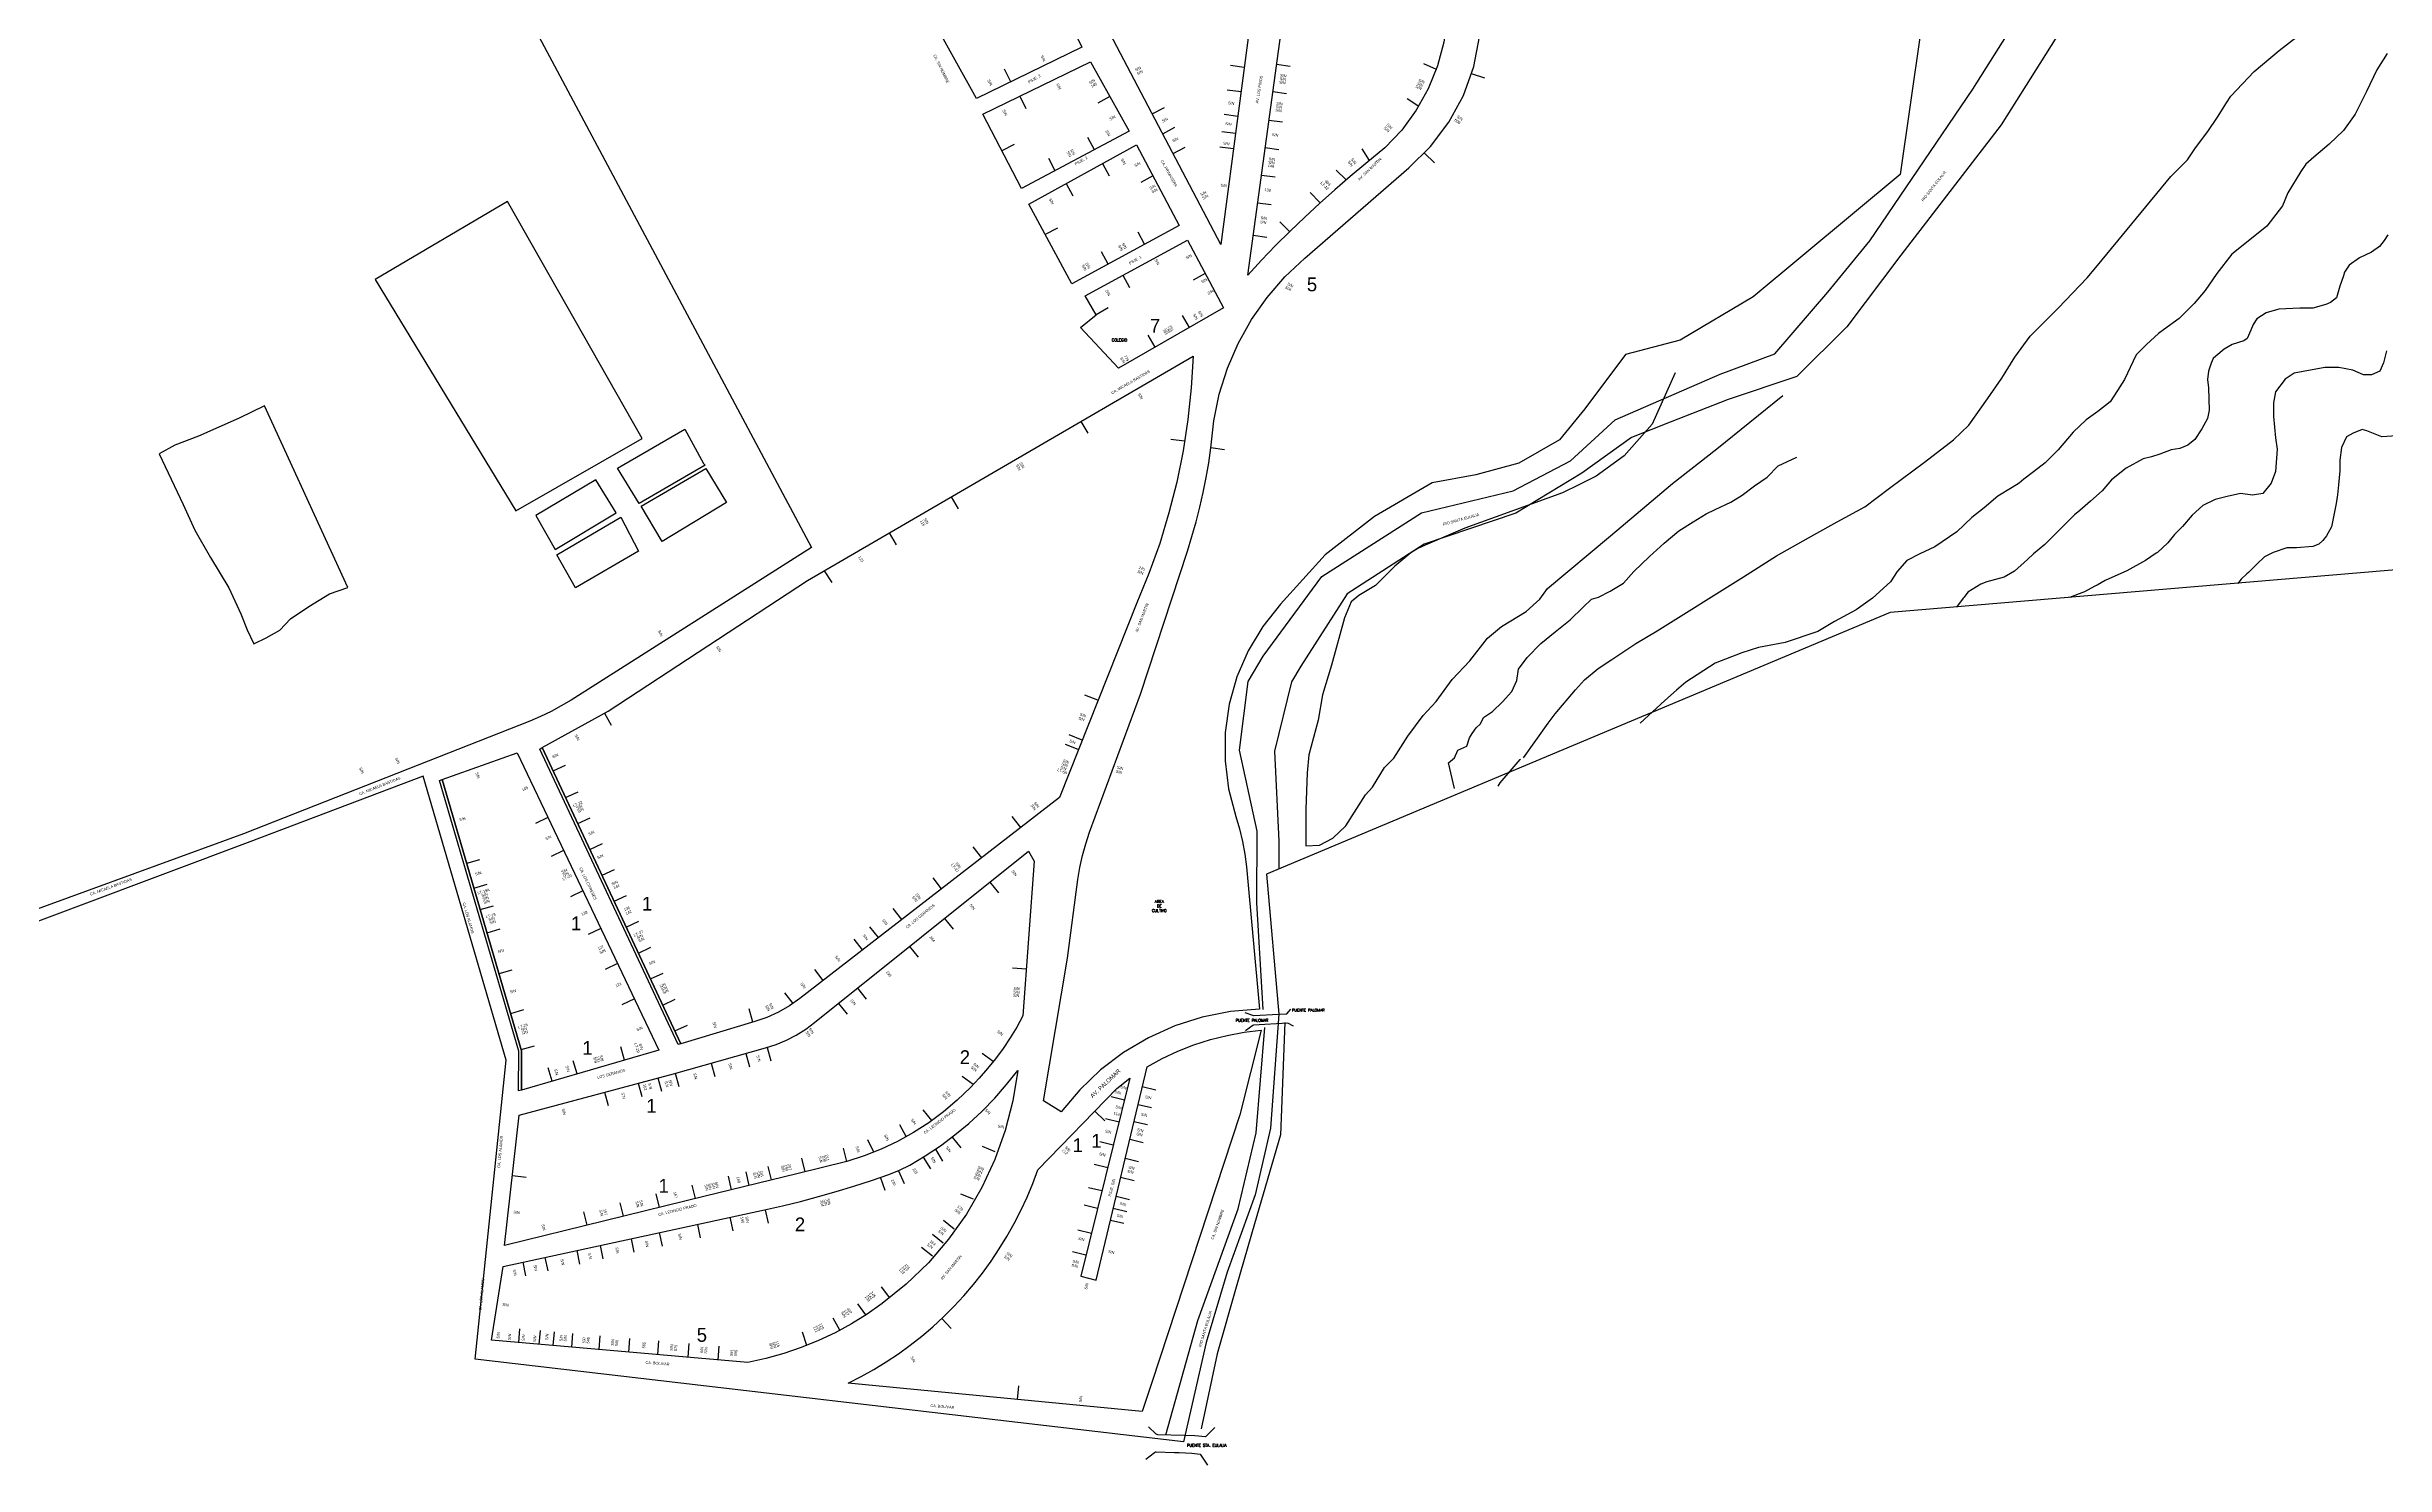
# Model space of a CAD drawing. Header units: inches. Extents: x 317537 to 321067, y 8681602 to 8686742.
# Drawn here: x 318021 to 318866, y 8681602 to 8682115 of the extents above; entities that cross this region are included whole.
import ezdxf
from ezdxf.enums import TextEntityAlignment as Align

# ---------------------------------------------------------------- set-up
doc = ezdxf.new("R2010")
doc.units = ezdxf.units.IN
doc.header["$MEASUREMENT"] = 0
for name, color, linetype in [('CURVAS_DE_NIVEL', 8, 'Continuous'), ('LIMITE_DISTRITO', 5, 'Continuous'), ('LOZA_DEPORTIVA', 8, 'Continuous'), ('MANZANAS', 5, 'Continuous'), ('MEDIANERAS', 1, 'Continuous'), ('NOM_AVENIDAS', 7, 'Continuous'), ('NOM_CALLES', 7, 'Continuous'), ('NOM_PUENTES', 7, 'Continuous'), ('NOM_RIOS_QUEBRADAS', 4, 'Continuous'), ('NUM_CUADRA', 8, 'Continuous'), ('NUM_LOTE', 8, 'Continuous'), ('PUENTES', 6, 'Continuous'), ('RIOS_QUEBRADAS', 4, 'Continuous'), ('TOPONIMOS', 7, 'Continuous'), ('VEREDAS', 2, 'Continuous')]:
    doc.layers.add(name, color=color, linetype=linetype)
doc.styles.add('ROMANS', font='ROMANS.shx')

msp = doc.modelspace()

# ---------------------------------------------------------------- linework, layer by layer
at = {"layer": 'CURVAS_DE_NIVEL'}
for points in [[(318554.53, 8681857.68), (318563.39, 8681870.24), (318565.97, 8681873.64), (318573.31, 8681882.25), (318576.6, 8681885.94), (318581.53, 8681890.05), (318586.46, 8681893.33), (318595.09, 8681899.08), (318602.89, 8681903.6), (318634.01, 8681923.2), (318645.93, 8681930.8), (318659.49, 8681938.39), (318667.91, 8681943.12), (318677.97, 8681948.45), (318686.81, 8681955.23), (318699.54, 8681964.67), (318710.02, 8681972.68), (318715.57, 8681978.01), (318722.29, 8681987.54), (318727.52, 8681995.09), (318732.17, 8682002.64), (318737.69, 8682010.19), (318747.86, 8682020.35), (318758.32, 8682031.38), (318762.1, 8682035.74), (318788.53, 8682067.96), (318794.64, 8682074.06), (318797.54, 8682078.42), (318801.9, 8682084.22), (318805.39, 8682089.45), (318808.76, 8682094.6), (318810.33, 8682097), (318818.75, 8682106), (318827.76, 8682113.55), (318834.15, 8682118.48)], [(318866.81, 8682112.53), (318863.09, 8682106.6), (318859.38, 8682098.69), (318855.18, 8682090.53), (318850.97, 8682084.59), (318845.78, 8682079.65), (318840.33, 8682074.95), (318837.36, 8682072.48), (318835.63, 8682069.76), (318830.93, 8682062.09), (318828.95, 8682057.4), (318823.26, 8682049.98), (318818.31, 8682046.02), (318810.64, 8682039.84), (318805.2, 8682032.92), (318801, 8682026.74), (318797.04, 8682022.04), (318791.59, 8682016.6), (318785.96, 8682012.48), (318784.17, 8682011.16), (318779.72, 8682007.21), (318776.01, 8682003.5), (318771.8, 8681994.6), (318769.33, 8681990.64), (318766.61, 8681986.44), (318762.15, 8681982.98), (318757.95, 8681980.01), (318753.25, 8681975.56), (318747.8, 8681969.14), (318743.1, 8681964.44), (318738.9, 8681961.22), (318735.47, 8681958.45), (318733.7, 8681957.02), (318731.23, 8681955.54), (318726.03, 8681952.32), (318721.08, 8681948.12), (318716.63, 8681944.66), (318711.19, 8681939.47), (318703.27, 8681934.03), (318697.83, 8681931.56), (318693.13, 8681929.08), (318689.66, 8681925.13), (318687.19, 8681921.42), (318680.76, 8681915.49), (318674.82, 8681911.28), (318666.9, 8681907.08), (318660.97, 8681903.37), (318649.09, 8681899.41), (318639.44, 8681897.68), (318633.5, 8681895.71), (318623.85, 8681892), (318613.22, 8681885.08), (318609.88, 8681882.18), (318605.55, 8681878.4), (318596.72, 8681870.26)], [(318867.03, 8682046.92), (318865.75, 8682044.86), (318864.07, 8682042.67), (318861.11, 8682040.61), (318856.83, 8682038.55), (318853.1, 8682035.96), (318851.42, 8682033.39), (318851.06, 8682032.09), (318849.74, 8682028.35), (318848.46, 8682024.1), (318846.27, 8682022.42), (318844.58, 8682021.66), (318839.94, 8682020.36), (318835.26, 8682020.34), (318827.66, 8682019.96), (318823.01, 8682018.66), (318819.65, 8682016.48), (318818.37, 8682014.41), (318817.46, 8682012.35), (318816.18, 8682009.38), (318815.01, 8682008.49), (318810.77, 8682007.19), (318807.8, 8682005.51), (318804.84, 8682003.06), (318803.93, 8682002.17), (318803.16, 8682000.5), (318802.25, 8681997.52), (318801.88, 8681994.57), (318802.25, 8681991.6), (318802.39, 8681983.48), (318801.88, 8681980.51), (318799.8, 8681976.77), (318797.24, 8681972.9), (318794.75, 8681970.84), (318791.79, 8681969.55), (318788.68, 8681969.16), (318784.55, 8681967.5), (318781.59, 8681966.59), (318778.63, 8681965.82), (318772.37, 8681962.5), (318767.15, 8681958.22), (318763.79, 8681954.35), (318759.55, 8681950.61), (318755.63, 8681947.22), (318753.73, 8681945.57), (318751.54, 8681943.39), (318746.02, 8681937.85), (318743.06, 8681934.87), (318738.93, 8681931.52), (318736.73, 8681929.47), (318732.09, 8681925.2), (318728.36, 8681923.02), (318722.04, 8681921.34), (318719.84, 8681920.57), (318715.2, 8681917.6), (318713.86, 8681915.86), (318713.52, 8681915.41), (318711.07, 8681912.25)], [(318866.52, 8682004.89), (318865.46, 8682000.58), (318864.11, 8681997.62), (318861.15, 8681996.29), (318858.19, 8681996.29), (318854.42, 8681997.89), (318849.3, 8681998.96), (318844.22, 8681998.96), (318833.18, 8681996.81), (318829.96, 8681994.67), (318826.45, 8681990.1), (318825.65, 8681986.07), (318825.65, 8681981.22), (318826.45, 8681973.43), (318827, 8681969.4), (318826.45, 8681961.33), (318824.84, 8681957.04), (318821.88, 8681953.28), (318818.12, 8681952.74), (318813.8, 8681953.28), (318808.98, 8681952.19), (318804.66, 8681951.12), (318800.09, 8681948.95), (318796.33, 8681945.47), (318792.85, 8681941.43), (318789.89, 8681938.47), (318787.48, 8681935.52), (318783.71, 8681932.02), (318783.33, 8681931.76), (318779.4, 8681929.07), (318772.67, 8681925.31), (318764.88, 8681921.83), (318761.92, 8681920.21), (318761.06, 8681919.75), (318757.35, 8681917.78), (318751.91, 8681915.69)], [(318609.36, 8681997), (318601.02, 8681978.44), (318590.93, 8681967), (318580.83, 8681959.56), (318574.55, 8681956.44), (318568.65, 8681953.56), (318533.34, 8681940.75), (318518.93, 8681934.62), (318516.34, 8681933.44), (318513.71, 8681931.81), (318507.96, 8681927.06), (318500.96, 8681920), (318495.02, 8681916.44), (318492.24, 8681914.19), (318489.74, 8681908.37), (318485.06, 8681891.19), (318481.87, 8681880.44), (318480.25, 8681871.37), (318476.87, 8681858.81), (318476.31, 8681852.25), (318475.81, 8681839.19), (318475.78, 8681825.85), (318480.75, 8681826.17), (318485.59, 8681828.62), (318490.25, 8681833.06), (318497.43, 8681844.31), (318499.96, 8681847.12), (318504.24, 8681854.19), (318507.62, 8681857.62), (318512.71, 8681865.56), (318518.24, 8681873.06), (318522.96, 8681878.12), (318528.68, 8681886), (318535.12, 8681892.81), (318541.52, 8681901), (318546.55, 8681905.19), (318555.43, 8681910.69), (318560.37, 8681915.06), (318563.18, 8681919), (318586.02, 8681938), (318608.4, 8681957), (318624.46, 8681969.5), (318648.33, 8681988.81)], [(318872.07, 8681974.31), (318864.89, 8681973.87), (318859.45, 8681976.05), (318857.71, 8681976.48), (318854.45, 8681975.18), (318852.06, 8681973.87), (318850.32, 8681969.96), (318849.67, 8681965.4), (318849.67, 8681961.49), (318849.23, 8681956.49), (318848.8, 8681952.8), (318848.36, 8681949.75), (318846.62, 8681941.28), (318844.88, 8681938.02), (318843.58, 8681936.28), (318842.06, 8681934.98), (318839.88, 8681934.11), (318834.01, 8681933.67), (318830.53, 8681933.67), (318825.53, 8681931.93), (318822.49, 8681930.41), (318819.66, 8681927.8), (318816.61, 8681924.76), (318816.09, 8681924.28), (318814, 8681922.37), (318812.81, 8681920.83)], [(318529.5, 8681846.6), (318527.4, 8681855.9), (318529.52, 8681857.77), (318530.8, 8681860.52), (318533.99, 8681861.96), (318534.97, 8681864.99), (318535.99, 8681866.52), (318537.37, 8681868.59), (318538.96, 8681869.96), (318540.02, 8681872.34), (318543.24, 8681874.52), (318546.93, 8681877.96), (318550.27, 8681881.71), (318552.12, 8681885.65), (318552.74, 8681889.84), (318555.87, 8681894.02), (318560.8, 8681899.09), (318565.96, 8681903.34), (318571.33, 8681907.65), (318576.11, 8681912.21), (318579.15, 8681915.09), (318581.61, 8681915.84), (318585.83, 8681918.02), (318590.61, 8681920.84), (318594.46, 8681925.15), (318600.08, 8681930.53), (318605.36, 8681935.34), (318610.71, 8681939.78), (318615.83, 8681943.09), (318620.55, 8681946.03), (318623.8, 8681947.59), (318629.52, 8681950.21), (318633.55, 8681952.78), (318638.05, 8681956.09), (318642.67, 8681959.21), (318646.64, 8681963.34), (318653.3, 8681966.46)], [(318545.29, 8681847.52), (318546.12, 8681848.63), (318553.33, 8681857.06), (318553.43, 8681857.19)]]:
    msp.add_lwpolyline(points, dxfattribs=at)
at = {"layer": 'LIMITE_DISTRITO'}
msp.add_lwpolyline([(318887.22, 8681927.11), (318687.13, 8681910.23), (318461.55, 8681815.68), (318466.08, 8681764.99), (318462.98, 8681723.77), (318457.44, 8681699.58), (318447.38, 8681671.62), (318439.72, 8681646.24), (318431.56, 8681610.27), (318175.48, 8681640.15), (318186.68, 8681748.37), (318156.64, 8681851.08), (318093.95, 8681827.34), (317906.02, 8681756.76), (317791.46, 8681949.31), (317780.07, 8681975.05), (317665.91, 8682163.21), (317695.63, 8682197.89), (317747.57, 8682243.23), (317775.1, 8682269.96), (317536.89, 8682576.38), (317643.46, 8682644.16)], dxfattribs=at)
at = {"layer": 'LOZA_DEPORTIVA'}
for points in [[(318187.09, 8682059), (318139.22, 8682030.75), (318190.1, 8681947.06), (318235.84, 8681973.25)], [(318235.84, 8681973.25), (318187.09, 8682059)], [(318099.32, 8681985), (318090.07, 8681980.56), (318075.38, 8681974.12), (318066.79, 8681970.75), (318061.16, 8681967.69), (318069.88, 8681949.31), (318074.07, 8681940.12), (318079.69, 8681930.12), (318086.32, 8681919.19), (318090.76, 8681909.75), (318092.98, 8681904.06), (318095.41, 8681899), (318099.91, 8681901.12), (318104.85, 8681903.87), (318108.69, 8681908), (318115.35, 8681912.5), (318122.72, 8681917.06), (318129.45, 8681919.31)], [(318129.45, 8681919.31), (318099.32, 8681985)], [(318226.91, 8681962.5), (318251.22, 8681976.62)], [(318251.22, 8681976.62), (318258, 8681964.19), (318258.59, 8681963.56), (318234.75, 8681949.69), (318226.91, 8681962.5)], [(318219.06, 8681958.25), (318197.35, 8681945.37), (318204.31, 8681933.06), (318226.38, 8681946.37)], [(318226.38, 8681946.37), (318219.06, 8681958.25)], [(318235.44, 8681948.69), (318258.88, 8681962.37)], [(318258.88, 8681962.37), (318266.28, 8681950.12), (318243.06, 8681935.94), (318235.44, 8681948.69)], [(318204.97, 8681931.19), (318228.1, 8681944.81)], [(318228.1, 8681944.81), (318234.5, 8681932.5), (318211.72, 8681919.25), (318204.97, 8681931.19)]]:
    msp.add_lwpolyline(points, dxfattribs=at)
at = {"layer": 'MANZANAS'}
for points in [[(317933.04, 8681772.29), (317908.97, 8681763.49), (317796.11, 8681952.95), (317819.96, 8681967.87), (317809.23, 8681986.43), (317785.91, 8681972.95), (317671.13, 8682163.07), (317692.1, 8682189), (317788.7, 8682280.38), (317782.52, 8682286.99), (317896.6, 8682371.3), (317958.91, 8682399.69), (317971, 8682406.58), (317974.26, 8682408.61), (317977.35, 8682410.88), (318023.18, 8682447.3), (318297.04, 8681933.82), (318210.19, 8681878.63), (318206.59, 8681876.46), (318202.9, 8681874.46), (318199.12, 8681872.64), (318195.25, 8681870.99), (318091.64, 8681830.27)], [(318387.43, 8682153.2), (318458.34, 8682143.84), (318445.08, 8682043.37)], [(318381.53, 8682142.08), (318394.78, 8682114.76), (318356.66, 8682096.24), (318340.64, 8682125.03)], [(318497.46, 8682072.66), (318491.81, 8682067.97), (318486.24, 8682063.17), (318480.77, 8682058.27), (318475.38, 8682053.27), (318470.09, 8682048.17), (318464.88, 8682042.98), (318459.78, 8682037.69), (318454.77, 8682032.31), (318469.84, 8682142.54), (318526.97, 8682134.35), (318526.9, 8682125.44), (318525.71, 8682116.61), (318523.43, 8682108), (318520.09, 8682099.74), (318515.75, 8682091.96), (318510.48, 8682084.78), (318504.35, 8682078.31)], [(318397.95, 8682109.46), (318411.95, 8682084.38), (318373.02, 8682063.6), (318358.98, 8682090.54)], [(318414.54, 8682079.42), (318429.98, 8682050.32), (318391.2, 8682029.16), (318375.64, 8682057.96)], [(318432.97, 8682044.98), (318446.08, 8682020.53), (318408.12, 8681998.69), (318394.31, 8682013.4), (318399.98, 8682017.96), (318396.01, 8682024.88)], [(318292.82, 8681770.65), (318289.07, 8681768.01), (318285.08, 8681765.72), (318280.9, 8681763.81), (318276.57, 8681762.29), (318249.84, 8681754.27), (318199.67, 8681861.39), (318223.48, 8681874.64), (318295.59, 8681921.86), (318435.01, 8682003.05), (318434.37, 8681991.55), (318433.19, 8681980.1), (318431.45, 8681968.72), (318429.16, 8681957.44), (318426.32, 8681946.28), (318422.95, 8681935.27), (318419.05, 8681924.44), (318414.64, 8681913.81), (318386.67, 8681843.33)], [(318190.57, 8681859.53), (318241.87, 8681751.95), (318192.14, 8681737.5), (318192.23, 8681751.78), (318163.5, 8681849.86)], [(318354.51, 8681738.47), (318349.77, 8681733.91), (318344.74, 8681729.66), (318339.45, 8681725.74), (318333.92, 8681722.18), (318328.17, 8681718.97), (318322.22, 8681716.15), (318316.1, 8681713.72), (318309.84, 8681711.68), (318291.76, 8681707.26), (318258.56, 8681699.15), (318186.07, 8681681.32), (318191.32, 8681728.46), (318247.14, 8681743.44), (318280.44, 8681752.8), (318284.26, 8681754.05), (318287.97, 8681755.59), (318291.54, 8681757.43), (318294.95, 8681759.55), (318298.19, 8681761.93), (318375.46, 8681823.93), (318377.6, 8681820.31), (318373.52, 8681764.36), (318371.28, 8681760.34), (318368.87, 8681756.42), (318366.31, 8681752.59), (318363.58, 8681748.88), (318360.7, 8681745.29), (318357.68, 8681741.82)], [(318310.29, 8681631.51), (318314.99, 8681633.89), (318319.59, 8681636.46), (318324.09, 8681639.21), (318328.48, 8681642.13), (318332.75, 8681645.23), (318336.9, 8681648.5), (318340.92, 8681651.93), (318344.81, 8681655.52), (318348.55, 8681659.26), (318352.14, 8681663.15), (318355.58, 8681667.18), (318358.87, 8681671.35), (318361.99, 8681675.64), (318364.94, 8681680.05), (318367.72, 8681684.58), (318370.32, 8681689.22), (318372.75, 8681693.97), (318374.99, 8681698.8), (318377.04, 8681703.72), (318378.9, 8681708.71), (318407.46, 8681738.11), (318412.2, 8681741.84), (318394.41, 8681670.17), (318399.95, 8681668.79), (318418.37, 8681745.95), (318423.86, 8681748.95), (318429.52, 8681751.59), (318435.34, 8681753.88), (318441.29, 8681755.79), (318447.35, 8681757.33), (318453.5, 8681758.48), (318459.7, 8681759.24), (318451.98, 8681728.55), (318420.06, 8681631.75), (318416.62, 8681621.29)], [(318371.65, 8681744.67), (318369.87, 8681733.67), (318367.1, 8681722.87), (318363.35, 8681712.38), (318358.65, 8681702.27), (318353.05, 8681692.63), (318346.6, 8681683.55), (318339.34, 8681675.09), (318331.34, 8681667.33), (318322.66, 8681660.34), (318317.18, 8681656.5), (318311.49, 8681652.98), (318305.61, 8681649.78), (318299.56, 8681646.92), (318293.35, 8681644.41), (318287.02, 8681642.25), (318280.57, 8681640.45), (318274.03, 8681639.02), (318181.31, 8681647.02), (318185.61, 8681673.73), (318280.09, 8681694.22), (318286.61, 8681695.69), (318293.11, 8681697.28), (318299.57, 8681698.99), (318306, 8681700.82), (318312.39, 8681702.77), (318318.75, 8681704.84), (318325.07, 8681707.03), (318328.89, 8681708.57), (318332.57, 8681710.42), (318338.2, 8681713.75), (318343.65, 8681717.38), (318348.9, 8681721.29), (318353.93, 8681725.47), (318358.74, 8681729.91), (318363.3, 8681734.6), (318367.61, 8681739.52)]]:
    msp.add_lwpolyline(points, close=True, dxfattribs=at)
msp.add_lwpolyline([(318712.69, 8682221.72), (318690.71, 8682068.73), (318637.53, 8682024.46), (318611.16, 8682008.84), (318591.42, 8682003.58), (318576.67, 8681983.93), (318567.53, 8681972.7), (318552.78, 8681964.28), (318537.32, 8681960.07), (318521.43, 8681957.13), (318500.61, 8681944.99), (318482.83, 8681931.13), (318466.6, 8681913.29), (318460.2, 8681905.25), (318454.93, 8681896.43), (318450.87, 8681886.99), (318448.1, 8681877.1), (318446.66, 8681866.92), (318446.58, 8681856.65), (318447.86, 8681846.45), (318450.49, 8681836.52), (318451.85, 8681832.05), (318452.95, 8681827.5), (318453.78, 8681822.9), (318454.33, 8681818.25), (318459.01, 8681766.81), (318448.61, 8681765.95), (318438.37, 8681763.93), (318428.42, 8681760.76), (318418.9, 8681756.48), (318409.92, 8681751.16), (318401.6, 8681744.85), (318394.05, 8681737.65), (318387.36, 8681729.63), (318380.98, 8681733.68), (318389.58, 8681785.3), (318393.39, 8681813.72), (318394.09, 8681818.07), (318395.04, 8681822.37), (318396.22, 8681826.62), (318397.62, 8681830.79), (318416.06, 8681880.76), (318433, 8681932.52), (318434.62, 8681937.76), (318436.1, 8681943.03), (318437.45, 8681948.34), (318438.67, 8681953.69), (318439.75, 8681959.06), (318440.69, 8681964.46), (318441.49, 8681969.88), (318442.51, 8681979.65), (318444.52, 8681989.26), (318447.49, 8681998.63), (318451.39, 8682007.64), (318456.19, 8682016.22), (318461.83, 8682024.26), (318468.26, 8682031.69), (318475.4, 8682038.43), (318512.99, 8682071.12), (318520.89, 8682078.82), (318527.54, 8682087.63), (318532.79, 8682097.34), (318536.51, 8682107.72), (318538.63, 8682118.55)], dxfattribs=at)
at = {"layer": 'MEDIANERAS'}
for points in [[(318369.07, 8682102.27), (318366.89, 8682106.77)], [(318453.54, 8682107.47), (318448.58, 8682108.12)], [(318465.21, 8682108.64), (318470.16, 8682107.96)], [(318523.05, 8682106.71), (318518.48, 8682108.74)], [(318540.5, 8682103.57), (318535.73, 8682105.08)], [(318372.36, 8682097.03), (318374.54, 8682092.54)], [(318404.95, 8682096.92), (318400.58, 8682094.48)], [(318452.37, 8682098.59), (318447.41, 8682099.24)], [(318463.84, 8682098.68), (318468.8, 8682098)], [(318516.63, 8682093.35), (318512.47, 8682096.12)], [(318420.29, 8682090.6), (318424.71, 8682092.93)], [(318424.04, 8682083.46), (318428.46, 8682085.78)], [(318451.19, 8682089.71), (318446.24, 8682090.37)], [(318462.44, 8682088.41), (318467.39, 8682087.74)], [(318370.34, 8682079.55), (318365.91, 8682077.24)], [(318399.33, 8682077.64), (318396.97, 8682082.05)], [(318427.79, 8682076.31), (318432.21, 8682078.64)], [(318449.65, 8682077.99), (318444.69, 8682078.65)], [(318450.37, 8682083.5), (318445.42, 8682084.15)], [(318461.08, 8682078.45), (318466.03, 8682077.77)], [(318498.84, 8682073.78), (318496.12, 8682077.98)], [(318385.2, 8682070.1), (318382.85, 8682074.51)], [(318402.27, 8682072.65), (318404.69, 8682068.28)], [(318420.49, 8682068.19), (318416.08, 8682065.85)], [(318459.72, 8682068.48), (318464.67, 8682067.81)], [(318490.37, 8682066.74), (318486.82, 8682070.26)], [(318522.3, 8682072.97), (318518.7, 8682076.44)], [(318389.13, 8682065.4), (318391.55, 8682061.02)], [(318480.92, 8682058.64), (318477.37, 8682062.17)], [(318458.35, 8682058.52), (318463.31, 8682057.84)], [(318469.95, 8682048.04), (318466.41, 8682051.56)], [(318385.99, 8682049.34), (318381.59, 8682046.96)], [(318417.52, 8682043.52), (318415.12, 8682047.91)], [(318456.75, 8682046.76), (318461.7, 8682046.09)], [(318404.36, 8682036.34), (318401.96, 8682040.73)], [(318409.62, 8682032.28), (318412.01, 8682027.89)], [(318439.44, 8682032.91), (318435.04, 8682030.55)], [(318404.32, 8682020.44), (318399.98, 8682017.96)], [(318433.69, 8682013.4), (318431.19, 8682017.73)], [(318421.29, 8682006.27), (318418.8, 8682010.6)], [(318394.44, 8681979.42), (318396.95, 8681975.1)], [(318426.99, 8681973), (318431.95, 8681972.36)], [(318446.44, 8681969.18), (318441.49, 8681969.85)], [(318347.59, 8681952.14), (318350.1, 8681947.82)], [(318325.15, 8681939.08), (318327.66, 8681934.75)], [(318301.66, 8681925.33), (318304.38, 8681921.14)], [(318222.18, 8681873.92), (318224.59, 8681869.54)], [(318400.57, 8681878.55), (318395.92, 8681880.39)], [(318394.89, 8681864.15), (318390.24, 8681865.99)], [(318393.52, 8681860.68), (318388.87, 8681862.52)], [(318203.62, 8681852.96), (318208.15, 8681855.08)], [(318208.14, 8681843.31), (318212.67, 8681845.43)], [(318201.73, 8681836.13), (318197.22, 8681833.97)], [(318212.53, 8681833.94), (318217.05, 8681836.06)], [(318372.72, 8681832.53), (318369.66, 8681836.48)], [(318207.43, 8681824.18), (318202.92, 8681822.03)], [(318216.91, 8681824.58), (318221.44, 8681826.7)], [(318358.6, 8681821.59), (318355.54, 8681825.55)], [(318172.38, 8681819.56), (318177.18, 8681820.96)], [(318221.3, 8681815.21), (318225.83, 8681817.33)], [(318174.99, 8681810.62), (318179.79, 8681812.03)], [(318214.36, 8681809.64), (318209.85, 8681807.49)], [(318225.68, 8681805.85), (318230.21, 8681807.97)], [(318344.07, 8681810.34), (318341.01, 8681814.29)], [(318361.54, 8681812.76), (318364.67, 8681808.86)], [(318177.29, 8681802.8), (318182.08, 8681804.2)], [(318230.07, 8681796.48), (318234.6, 8681798.6)], [(318329.7, 8681799.21), (318326.64, 8681803.16)], [(318345.14, 8681799.61), (318348.27, 8681795.71)], [(318179.73, 8681794.44), (318184.53, 8681795.85)], [(318220.86, 8681796.01), (318216.35, 8681793.86)], [(318234.46, 8681787.11), (318238.98, 8681789.23)], [(318315.5, 8681788.21), (318312.44, 8681792.17)], [(318321.27, 8681792.68), (318318.2, 8681796.63)], [(318332.54, 8681789.49), (318335.67, 8681785.59)], [(318184.07, 8681779.65), (318188.86, 8681781.05)], [(318226.93, 8681783.29), (318222.42, 8681781.14)], [(318301.3, 8681777.22), (318298.24, 8681781.17)], [(318374.75, 8681781.21), (318369.76, 8681781.57)], [(318238.84, 8681777.75), (318243.37, 8681779.87)], [(318290.44, 8681768.81), (318287.38, 8681772.76)], [(318313.67, 8681774.35), (318316.8, 8681770.45)], [(318188.29, 8681765.24), (318193.08, 8681766.65)], [(318233, 8681770.57), (318228.48, 8681768.41)], [(318243.27, 8681768.29), (318247.8, 8681770.41)], [(318275.89, 8681762.09), (318274.46, 8681766.87)], [(318306.86, 8681768.9), (318309.99, 8681765)], [(318247.66, 8681758.92), (318252.19, 8681761.04)], [(318192.11, 8681752.18), (318196.91, 8681753.58)], [(318212.3, 8681743.36), (318210.91, 8681748.16)], [(318229.47, 8681748.35), (318228.08, 8681753.15)], [(318260.75, 8681747.27), (318262.1, 8681742.45)], [(318273.25, 8681750.78), (318274.6, 8681745.97)], [(318280.98, 8681752.96), (318282.33, 8681748.14)], [(318362.78, 8681747.85), (318358.75, 8681750.81)], [(318203.24, 8681740.72), (318201.84, 8681745.52)], [(318234.36, 8681740.01), (318235.66, 8681735.18)], [(318241.54, 8681741.94), (318242.84, 8681737.11)], [(318247.76, 8681743.62), (318249.12, 8681738.8)], [(318355.53, 8681739.51), (318351.5, 8681742.47)], [(318416.67, 8681738.82), (318421.53, 8681737.66)], [(318222.2, 8681736.75), (318223.5, 8681731.92)], [(318340.56, 8681726.52), (318337.46, 8681730.44)], [(318399.48, 8681729.89), (318403.06, 8681726.4)], [(318410.21, 8681733.84), (318405.36, 8681735.04)], [(318415.13, 8681732.37), (318420, 8681731.21)], [(318328.86, 8681725.02), (318331.3, 8681720.66)], [(318408.25, 8681725.93), (318403.4, 8681727.13)], [(318413.65, 8681726.19), (318418.52, 8681725.03)], [(318309.83, 8681711.68), (318308.64, 8681716.54)], [(318319.54, 8681715.03), (318317.39, 8681719.54)], [(318337.48, 8681713.31), (318340.06, 8681709.02)], [(318341.84, 8681716.13), (318344.42, 8681711.84)], [(318347.87, 8681720.49), (318351.02, 8681716.61)], [(318363.51, 8681715.24), (318358.9, 8681717.18)], [(318406.19, 8681717.63), (318401.34, 8681718.83)], [(318412.12, 8681719.74), (318416.98, 8681718.58)], [(318188.89, 8681706.63), (318193.86, 8681706.08)], [(318268.12, 8681701.48), (318266.98, 8681706.35)], [(318274.55, 8681703.06), (318273.41, 8681707.92)], [(318282.59, 8681705.02), (318281.4, 8681709.88)], [(318294.75, 8681707.99), (318293.57, 8681712.85)], [(318323.69, 8681701.24), (318322.05, 8681705.97)], [(318328.53, 8681708.29), (318330.52, 8681703.7)], [(318404.15, 8681709.43), (318399.3, 8681710.63)], [(318408.84, 8681706), (318413.7, 8681704.84)], [(318410.48, 8681712.87), (318415.34, 8681711.71)], [(318229.03, 8681691.89), (318227.84, 8681696.74)], [(318242.1, 8681695.1), (318240.9, 8681699.95)], [(318255.16, 8681698.31), (318253.96, 8681703.17)], [(318355.69, 8681698.05), (318351.05, 8681699.89)], [(318402.07, 8681701.03), (318397.22, 8681702.23)], [(318407.19, 8681699.12), (318412.06, 8681697.96)], [(318215.97, 8681688.68), (318214.78, 8681693.53)], [(318255.78, 8681688.95), (318256.84, 8681684.06)], [(318267.54, 8681691.5), (318268.6, 8681686.61)], [(318280.34, 8681694.27), (318281.4, 8681689.39)], [(318348.69, 8681687.17), (318344.81, 8681690.32)], [(318400.5, 8681694.68), (318395.64, 8681695.89)], [(318405.14, 8681690.53), (318410.01, 8681689.37)], [(318406.17, 8681694.83), (318411.03, 8681693.67)], [(318212.16, 8681679.49), (318213.22, 8681674.6)], [(318220.6, 8681681.32), (318221.66, 8681676.43)], [(318231.79, 8681683.74), (318232.85, 8681678.86)], [(318242.03, 8681685.97), (318243.09, 8681681.08)], [(318340.76, 8681677.42), (318336.88, 8681680.57)], [(318344.64, 8681682.19), (318340.76, 8681685.34)], [(318398.26, 8681685.7), (318393.41, 8681686.9)], [(318192.62, 8681675.25), (318193.68, 8681670.36)], [(318200.68, 8681677), (318201.74, 8681672.11)], [(318396.3, 8681677.79), (318391.45, 8681678.99)], [(318325.38, 8681662.41), (318322.39, 8681666.42)], [(318307.31, 8681650.67), (318304.84, 8681655.01)], [(318316.74, 8681656.21), (318313.76, 8681660.22)], [(318344.12, 8681654.87), (318347.57, 8681651.25)], [(318191.17, 8681646.17), (318191.6, 8681651.15)], [(318198.61, 8681645.53), (318199.04, 8681650.51)], [(318203.64, 8681645.1), (318204.07, 8681650.08)], [(318210.37, 8681644.51), (318210.8, 8681649.5)], [(318220.23, 8681643.66), (318220.66, 8681648.65)], [(318230.99, 8681642.74), (318231.42, 8681647.72)], [(318241.45, 8681641.83), (318241.88, 8681646.81)], [(318252.41, 8681640.89), (318252.84, 8681645.87)], [(318295.38, 8681645.19), (318293.81, 8681649.94)], [(318263.27, 8681639.95), (318263.7, 8681644.93)], [(318371.53, 8681625.62), (318372, 8681630.6)]]:
    msp.add_lwpolyline(points, dxfattribs=at)
at = {"layer": 'PUENTES'}
for points in [[(318453.74, 8681765.62), (318456.84, 8681764.51), (318457.04, 8681764.5), (318466.08, 8681764.99), (318468.87, 8681765.07), (318470.41, 8681766.83)], [(318471.32, 8681760.66), (318469.32, 8681761.72), (318456.88, 8681761.01), (318456.6, 8681760.94), (318453.93, 8681758.94)], [(318442.95, 8681615.5), (318439.53, 8681612.09), (318435.71, 8681612.5), (318431.85, 8681612.6), (318422.33, 8681612.86), (318422.1, 8681612.9), (318421.88, 8681612.99), (318421.69, 8681613.12), (318418.87, 8681615.68)], [(318417.97, 8681604.07), (318421.08, 8681606.47), (318421.28, 8681606.59), (318421.49, 8681606.66), (318421.72, 8681606.68), (318428.34, 8681606.49), (318430, 8681606.41), (318434.54, 8681606.18), (318437.55, 8681605.87), (318440.19, 8681601.82)]]:
    msp.add_lwpolyline(points, dxfattribs=at)
at = {"layer": 'RIOS_QUEBRADAS'}
for points in [[(318460.37, 8681766.62), (318458.04, 8681805.25), (318458.18, 8681831.23), (318451.86, 8681860.43), (318454.99, 8681885.27), (318460.4, 8681894.44), (318481.54, 8681923.32), (318517.68, 8681946.35), (318550.76, 8681954.25), (318571.47, 8681965.11), (318587.6, 8681979.95), (318625.62, 8681996.48), (318645.34, 8682003.9), (318664.53, 8682026.13), (318679.73, 8682044.7), (318716.93, 8682099.57), (318749.77, 8682151.72), (318786.69, 8682189.81), (318787.35, 8682190.5), (318820.03, 8682211.26), (318853.46, 8682244.13), (318873.92, 8682281.57)], [(318883.74, 8682267.78), (318863.24, 8682230.27), (318826.97, 8682194.61), (318799.77, 8682177.34), (318794.45, 8682173.96), (318759.3, 8682137.68), (318727.19, 8682086.69), (318690.97, 8682039.58), (318671.43, 8682013.6), (318653.31, 8681995.7), (318628.5, 8681987.27), (318607.53, 8681979.18), (318593.58, 8681973.55), (318575.58, 8681960.71), (318551.69, 8681946.26), (318518.62, 8681935.05), (318490.77, 8681917.01), (318474.02, 8681890.92), (318470.65, 8681885.2), (318464.41, 8681860.14), (318466, 8681827.59), (318466, 8681817.54)], [(318425.14, 8681612.79), (318436.69, 8681654.22), (318451.34, 8681694.56), (318457.84, 8681722.06), (318461, 8681760.18)], [(318468.19, 8681762.01), (318466.68, 8681721.37), (318457.22, 8681689.2), (318450.84, 8681667.07), (318443.76, 8681642.11), (318437.92, 8681614.95)]]:
    msp.add_lwpolyline(points, dxfattribs=at)
at = {"layer": 'VEREDAS'}
for points in [[(318199.67, 8681861.39), (318249.84, 8681754.27), (318248.87, 8681753.98), (318198.8, 8681860.9)], [(318163.5, 8681849.86), (318192.23, 8681751.78), (318192.14, 8681737.5), (318191.14, 8681737.2), (318191.23, 8681751.64), (318162.56, 8681849.52)]]:
    msp.add_lwpolyline(points, close=True, dxfattribs=at)

# ---------------------------------------------------------------- texts
at = {"layer": 'NOM_AVENIDAS'}
msp.add_text('AV. PALOMAR', height=1.5, rotation=43.25277, dxfattribs=at).set_placement((318398.68, 8681734.59))
at = {"layer": 'NOM_CALLES'}
for s, rotation, p in [('CA. SIN NOMBRE', 296.08059, (318344.01, 8682106.91)), ('PSJE. 3', 30.34213, (318377.6, 8682103.28)), ('AV. LOS PINOS', 80.76712, (318458.93, 8682099.43)), ('PSJE. 2', 30.34213, (318394.51, 8682073.66)), ('CA. PRIMAVERA', 299.17142, (318426.34, 8682069.11)), ('AV. SAN MARTIN', 43.4731, (318498.87, 8682070.63)), ('PSJE. 1', 30.34213, (318414.11, 8682037.73)), ('CA. MICAELA BASTIDAS', 30.34213, (318412.44, 8681993.61)), ('AV. SAN MARTIN', 68.84027, (318416.55, 8681908.39)), ('CA. MICAELA BASTIDAS', 21.72626, (318140.91, 8681847.53)), ('CA. LOS CIPRESES', 295.30379, (318216.24, 8681812.22)), ('CA. MICAELA BASTIDAS', 19.90506, (318043.71, 8681811.06)), ('CA. LOS ALAMOS', 286.25311, (318172.98, 8681799.77)), ('CA. LOS GERANIOS', 39.39656, (318336.36, 8681800.42)), ('LOS GERANIOS', 15.34366, (318224.65, 8681743.41)), ('CA. LEONCIO PRADO', 37.48289, (318343.4, 8681726.24)), ('CA. LOS ALAMOS', 84.88726, (318184.46, 8681715.2)), ('PSJE. S/N', 75.53813, (318405.63, 8681702.24)), ('CA. LEONCIO PRADO', 13.90174, (318248.56, 8681694.17)), ('CA. SIN NOMBRE', 70.31352, (318443.87, 8681688.92)), ('AV. SAN MARTIN', 50.17051, (318347.55, 8681673.37)), ('CA. LOS ALAMOS', 84.88726, (318177.77, 8681663.62)), ('CA. BOLIVAR', 355.34288, (318241.37, 8681638.71)), ('CA. BOLIVAR', 355.34288, (318344.39, 8681623.08))]:
    msp.add_text(s, height=1, rotation=rotation, dxfattribs=at).set_placement(p, align=Align.MIDDLE)
at = {"layer": 'NOM_PUENTES', "style": 'ROMANS'}
for s, p in [('PUENTE PALOMAR', (318476.68, 8681766.47)), ('PUENTE PALOMAR', (318456.33, 8681762.77)), ('PUENTE STA. EULALIA', (318439.96, 8681609.03))]:
    msp.add_text(s, height=1, rotation=0.00054, dxfattribs=at).set_placement(p, align=Align.MIDDLE)
at = {"layer": 'NOM_RIOS_QUEBRADAS'}
for rotation, p in [(52.14652, (318699.09, 8682058.89)), (15.56282, (318525.57, 8681941.69)), (73.28715, (318437.99, 8681644.53))]:
    msp.add_text('RIO SANTA EULALIA', height=1, rotation=rotation, dxfattribs=at).set_placement(p)
at = {"layer": 'NUM_CUADRA'}
for s, p in [('5', (318478.03, 8682028.93)), ('7', (318421.27, 8682013.99)), ('1', (318237.58, 8681804.93)), ('1', (318211.94, 8681797.83)), ('1', (318216.06, 8681752.81)), ('2', (318352.51, 8681749.46)), ('1', (318239.18, 8681731.83)), ('1', (318400.08, 8681719.15)), ('1', (318393.34, 8681717.62)), ('1', (318243.6, 8681702.92)), ('2', (318292.89, 8681688.98)), ('5', (318257.41, 8681648.94))]:
    msp.add_text(s, height=5, rotation=0.00054, dxfattribs=at).set_placement(p, align=Align.MIDDLE)
at = {"layer": 'NUM_LOTE'}
for s, rotation, p in [('S/N', 295.91756, (318380.81, 8682110.72)), ('S/N', 295.91756, (318361.56, 8682101.96)), ('S/N', 29.18417, (318398.46, 8682102.38)), ('145', 29.18417, (318399.19, 8682101.07)), ('S/N', 27.69574, (318415.09, 8682106.95)), ('S/N', 27.69574, (318415.79, 8682105.62)), ('S/N', 352.21341, (318467.33, 8682102.01)), ('S/N', 352.21341, (318467.5, 8682103.25)), ('S/N', 352.21341, (318467.67, 8682104.49)), ('S/N', 334.323, (318517.14, 8682101.33)), ('S/N', 334.323, (318517.68, 8682102.46)), ('S/N', 295.89763, (318386.46, 8682100.55)), ('S/N', 352.48231, (318448.81, 8682094.54)), ('S/N', 352.21341, (318466.11, 8682093.14)), ('S/N', 352.21341, (318466.28, 8682094.38)), ('S/N', 334.323, (318516.6, 8682100.2)), ('S/N', 295.89763, (318366.98, 8682091.09)), ('S/N', 29.18417, (318405.83, 8682089.19)), ('S/N', 27.69574, (318424.82, 8682088.43)), ('S/N', 352.48231, (318447.81, 8682087)), ('S/N', 352.21341, (318465.95, 8682091.9)), ('S/N', 317.72498, (318505.01, 8682085.03)), ('S/N', 317.72498, (318506.02, 8682086.14)), ('608', 324.81445, (318530.62, 8682087.94)), ('S/N', 324.81445, (318531.48, 8682089.17)), ('S/N', 298.09398, (318390.19, 8682076.16)), ('S/N', 298.09398, (318391.51, 8682076.87)), ('S/N', 298.09398, (318404.23, 8682083.66)), ('S/N', 27.69574, (318428.57, 8682081.28)), ('S/N', 352.48231, (318447.08, 8682079.95)), ('S/N', 352.21341, (318464.73, 8682083.03)), ('S/N', 298.89051, (318409.85, 8682073.41)), ('S/N', 27.95003, (318414.87, 8682072.4)), ('148', 352.21341, (318463.2, 8682071.82)), ('S/N', 352.21341, (318463.37, 8682073.06)), ('S/N', 352.21341, (318463.54, 8682074.3)), ('S/N', 304.62981, (318491.93, 8682072.66)), ('S/N', 304.62981, (318493.16, 8682073.51)), ('S/N', 298.89051, (318383.84, 8682059.05)), ('S/N', 27.95003, (318420.35, 8682064.17)), ('S/N', 27.95003, (318421.05, 8682062.84)), ('S/N', 27.69574, (318438.74, 8682061.9)), ('S/N', 27.69574, (318439.44, 8682060.57)), ('S/N', 352.48231, (318446.12, 8682064.76)), ('138', 352.21341, (318462.01, 8682063.1)), ('LT-12', 315.1957, (318482.63, 8682064.63)), ('603', 315.1957, (318483.69, 8682065.69)), ('S/N', 352.21341, (318460.42, 8682051.49)), ('S/N', 352.21341, (318460.62, 8682052.98)), ('S/N', 298.62737, (318408.84, 8682042.21)), ('S/N', 298.62737, (318410.16, 8682042.93)), ('S/N', 298.62737, (318395.69, 8682035.03)), ('S/N', 298.62737, (318397, 8682035.74)), ('S/N', 298.53335, (318422, 8682037.14)), ('S/N', 28.194, (318433.46, 8682038.99)), ('S/N', 298.53335, (318404.25, 8682025.95)), ('S/N', 28.194, (318438.98, 8682030.34)), ('S/N', 28.194, (318441.3, 8682026.19)), ('504', 330.25742, (318469.44, 8682027.46)), ('S/N', 330.25742, (318470.18, 8682028.76)), ('S/N', 299.91141, (318435.9, 8682017.29)), ('S/N', 299.91141, (318437.79, 8682018.33)), ('783', 299.91141, (318424.91, 8682011.81)), ('785', 299.91141, (318425.99, 8682012.43)), ('791', 299.91141, (318427.08, 8682013.06)), ('S/N', 299.91141, (318409.58, 8682001.58)), ('779', 299.91141, (318410.88, 8682002.33)), ('S/N', 300.21115, (318416.02, 8681988.52)), ('S/N', 300.21115, (318371.88, 8681962.81)), ('S/N', 300.21115, (318373.17, 8681963.57)), ('115', 300.21115, (318337.23, 8681942.64)), ('S/N', 300.21115, (318338.53, 8681943.4)), ('123', 300.33801, (318314.92, 8681929.62)), ('S/N', 338.06101, (318415.98, 8681924.83)), ('245', 338.06101, (318416.54, 8681926.22)), ('S/N', 294.05751, (318242.45, 8681902.74)), ('S/N', 302.89335, (318263.55, 8681897.11)), ('S/N', 338.45349, (318395.22, 8681873.15)), ('S/N', 298.83899, (318212.34, 8681865.08)), ('S/N', 338.45349, (318394.67, 8681871.76)), ('S/N', 294.05751, (318147.37, 8681856.66)), ('S/N', 25.09583, (318204.36, 8681858.44)), ('S/N', 338.45349, (318389.11, 8681856.41)), ('S/N', 338.45349, (318391.41, 8681863.52)), ('S/N', 294.05751, (318134.38, 8681853.13)), ('S/N', 289.64784, (318176.37, 8681851.4)), ('LT-50', 338.45349, (318387.7, 8681852.82)), ('S/N', 338.45349, (318388.17, 8681854.01)), ('S/N', 338.45349, (318388.64, 8681855.22)), ('S/N', 344.24146, (318408.23, 8681852.61)), ('S/N', 344.24146, (318408.64, 8681854.05)), ('185', 25.49673, (318193.45, 8681846.53)), ('LT-32', 25.09583, (318212.52, 8681841.03)), ('S/N', 25.09583, (318213.05, 8681839.9)), ('S/N', 307.75558, (318377.26, 8681839.84)), ('S/N', 307.75558, (318378.45, 8681840.76)), ('S/N', 16.32343, (318170.82, 8681835.55)), ('S/N', 25.09583, (318213.58, 8681838.77)), ('S/N', 25.09583, (318217.43, 8681830.53)), ('S/N', 25.49673, (318201.87, 8681828.86)), ('S/N', 25.09583, (318220.68, 8681822.02)), ('S/N', 16.32343, (318176.56, 8681815.93)), ('S/N', 25.49673, (318207.65, 8681816.75)), ('LT-20', 25.49673, (318208.73, 8681814.49)), ('S/N', 25.49673, (318208.19, 8681815.62)), ('LT-47', 307.75558, (318348.91, 8681817.88)), ('S/N', 307.75558, (318350.09, 8681818.8)), ('S/N', 308.73713, (318370.38, 8681816)), ('LT-19A', 16.32343, (318178.48, 8681809.41)), ('S/N', 16.32343, (318178.84, 8681808.18)), ('S/N', 16.32343, (318179.2, 8681806.93)), ('S/N', 16.32343, (318179.56, 8681805.7)), ('S/N', 25.09583, (318225.89, 8681812.48)), ('144', 25.09583, (318226.53, 8681811.12)), ('S/N', 307.75558, (318334.46, 8681806.69)), ('S/N', 307.75558, (318335.64, 8681807.61)), ('LT-19', 16.32343, (318181.04, 8681800.66)), ('S/N', 16.32343, (318181.39, 8681799.46)), ('S/N', 16.32343, (318181.74, 8681798.26)), ('139', 25.49673, (318214.91, 8681801.53)), ('136', 25.09583, (318230.28, 8681803.12)), ('142', 25.09583, (318230.91, 8681801.76)), ('S/N', 307.75558, (318323.65, 8681798.32)), ('S/N', 308.73713, (318355.22, 8681803.84)), ('127', 25.49673, (318220.87, 8681789.03)), ('LT-37', 25.09583, (318234.45, 8681794.2)), ('S/N', 25.09583, (318234.98, 8681793.07)), ('S/N', 25.09583, (318235.51, 8681791.94)), ('S/N', 307.75558, (318316.55, 8681792.82)), ('244', 308.73713, (318340.72, 8681792.21)), ('S/N', 16.32343, (318184.78, 8681787.89)), ('S/N', 25.49673, (318221.51, 8681787.68)), ('S/N', 25.09583, (318239.37, 8681783.7)), ('S/N', 307.75558, (318306.57, 8681785.09)), ('S/N', 16.32343, (318189.05, 8681773.29)), ('121', 25.49673, (318227.26, 8681775.64)), ('S/N', 25.09583, (318243.25, 8681775.42)), ('S/N', 25.09583, (318243.78, 8681774.29)), ('S/N', 25.09583, (318244.31, 8681773.16)), ('S/N', 307.75558, (318294.04, 8681775.38)), ('199', 308.73713, (318324.98, 8681779.58)), ('S/N', 355.8337, (318371.05, 8681771.76)), ('S/N', 355.8337, (318371.15, 8681773)), ('S/N', 355.8337, (318371.24, 8681774.25)), ('S/N', 298.4973, (318281.23, 8681767.22)), ('S/N', 298.4973, (318282.55, 8681767.93)), ('S/N', 308.73713, (318312.14, 8681769.29)), ('LT-25', 16.32343, (318192.73, 8681760.75)), ('S/N', 16.32343, (318193.08, 8681759.55)), ('S/N', 16.32343, (318193.43, 8681758.35)), ('S/N', 25.49673, (318234.86, 8681759.69)), ('S/N', 286.6953, (318262.08, 8681761.07)), ('S/N', 301.62316, (318295.86, 8681757.88)), ('S/N', 301.62316, (318297.03, 8681758.97)), ('S/N', 323.72862, (318365.29, 8681758.21)), ('S/N', 286.21338, (318218.85, 8681748.39)), ('131', 286.21338, (318220.05, 8681748.73)), ('S/N', 286.21338, (318221.25, 8681749.08)), ('LT-29', 286.21338, (318233.99, 8681752.79)), ('S/N', 286.21338, (318235.43, 8681753.21)), ('S/N', 285.70581, (318267.81, 8681746.14)), ('S/N', 285.70581, (318277.93, 8681748.98)), ('S/N', 323.72862, (318356.64, 8681746.43)), ('S/N', 286.21338, (318204.81, 8681744)), ('S/N', 286.21338, (318208.89, 8681745.25)), ('162', 285.02386, (318236.87, 8681738.58)), ('S/N', 285.02386, (318238.74, 8681738.97)), ('S/N', 285.0922, (318244.71, 8681739.69)), ('S/N', 285.0922, (318246.16, 8681740.08)), ('S/N', 285.70581, (318255.07, 8681742.55)), ('S/N', 323.72862, (318355.76, 8681745.22)), ('S/N', 345.47861, (318409.88, 8681738.48)), ('S/N', 285.02386, (318207.54, 8681729.71)), ('S/N', 285.02386, (318229.06, 8681735.48)), ('S/N', 309.3563, (318345.24, 8681735.18)), ('S/N', 309.3563, (318346.4, 8681736.13)), ('S/N', 314.79942, (318360.73, 8681729.8)), ('S/N', 346.05851, (318407.79, 8681736.66)), ('S/N', 345.7048, (318408.09, 8681731.27)), ('S/N', 346.57162, (318418.82, 8681734.9)), ('S/N', 295.40288, (318324.23, 8681720.35)), ('S/N', 307.41272, (318333.93, 8681726.14)), ('S/N', 348.35275, (318365.58, 8681724.34)), ('S/N', 346.05851, (318404.31, 8681722.5)), ('114', 344.18105, (318407.41, 8681728.93)), ('S/N', 346.57162, (318415.63, 8681721.54)), ('S/N', 346.57162, (318415.98, 8681723)), ('S/N', 346.57162, (318417.31, 8681728.58)), ('S/N', 283.73675, (318300.36, 8681712.45)), ('209', 283.73675, (318301.58, 8681712.75)), ('211', 283.73675, (318302.79, 8681713.05)), ('S/N', 287.86468, (318313.81, 8681716.11)), ('S/N', 301.044, (318341.14, 8681712.26)), ('S/N', 308.20093, (318346.58, 8681716.11)), ('112', 315.81235, (318388.65, 8681715.21)), ('S/N', 315.81235, (318389.7, 8681716.28)), ('S/N', 346.05851, (318402.26, 8681714.25)), ('189', 283.23905, (318270.67, 8681705.08)), ('S/N', 283.73646, (318276.64, 8681706.66)), ('S/N', 283.73646, (318277.86, 8681706.95)), ('191', 283.73646, (318279.07, 8681707.25)), ('S/N', 283.73657, (318286.75, 8681709.13)), ('199', 283.73657, (318287.96, 8681709.42)), ('207', 283.73657, (318289.17, 8681709.72)), ('230', 295.3538, (318326.7, 8681704.1)), ('223', 300.49647, (318334.48, 8681708.31)), ('S/N', 337.92981, (318356.8, 8681705.67)), ('S/N', 337.92981, (318357.29, 8681706.86)), ('S/N', 337.92981, (318357.77, 8681708.06)), ('S/N', 337.92981, (318358.26, 8681709.25)), ('S/N', 346.57162, (318412.4, 8681708.01)), ('S/N', 346.57162, (318412.75, 8681709.47)), ('S/N', 283.81366, (318234.12, 8681696.23)), ('S/N', 283.81366, (318235.58, 8681696.59)), ('167', 283.81366, (318247.91, 8681699.62)), ('S/N', 283.39009, (318259.08, 8681702.33)), ('S/N', 283.39009, (318260.32, 8681702.62)), ('S/N', 283.39009, (318261.59, 8681702.93)), ('S/N', 283.39009, (318262.83, 8681703.22)), ('204', 284.76441, (318300.88, 8681696.58)), ('S/N', 284.76441, (318302.09, 8681696.9)), ('S/N', 284.76441, (318303.3, 8681697.22)), ('S/N', 346.57162, (318409.6, 8681696.28)), ('S/N', 353.64009, (318190.42, 8681693.3)), ('S/N', 283.81366, (318200.19, 8681687.89)), ('S/N', 283.81366, (318221.06, 8681693.02)), ('157', 283.81366, (318222.52, 8681693.38)), ('190', 282.23696, (318272.08, 8681690.54)), ('S/N', 282.23696, (318273.83, 8681690.68)), ('S/N', 320.85702, (318344.81, 8681687.15)), ('S/N', 322.21917, (318349.9, 8681693.62)), ('179', 322.21917, (318350.81, 8681694.8)), ('S/N', 346.57162, (318408.57, 8681691.98)), ('S/N', 282.23696, (318226.83, 8681679.6)), ('S/N', 282.23696, (318237.55, 8681681.92)), ('S/N', 282.23696, (318249.54, 8681684.53)), ('S/N', 320.85702, (318339.9, 8681681.12)), ('163', 320.85702, (318340.84, 8681682.28)), ('S/N', 320.85702, (318343.86, 8681685.99)), ('S/N', 346.05851, (318394.65, 8681683.66)), ('S/N', 346.57162, (318405.47, 8681678.97)), ('S/N', 282.23696, (318189.75, 8681671.56)), ('S/N', 282.23696, (318197.29, 8681673.19)), ('S/N', 282.23696, (318207.06, 8681675.31)), ('S/N', 282.23696, (318217.02, 8681677.47)), ('133', 310.14457, (318329.71, 8681672.03)), ('147', 310.14457, (318330.66, 8681672.83)), ('155', 310.14457, (318331.62, 8681673.64)), ('S/N', 322.14738, (318367.74, 8681676.8)), ('S/N', 322.14738, (318368.66, 8681677.98)), ('S/N', 346.05851, (318392.26, 8681673.97)), ('S/N', 346.05851, (318392.63, 8681675.43)), ('139', 306.66187, (318317.34, 8681662.11)), ('141', 306.66187, (318318.34, 8681662.86)), ('145', 306.66187, (318319.34, 8681663.6)), ('S/N', 76.0587, (318396.46, 8681666.57)), ('S/N', 350.86103, (318186.42, 8681659.9)), ('S/N', 301.5723, (318308.66, 8681656.36)), ('137', 301.5723, (318309.73, 8681657.02)), ('407', 301.5723, (318310.79, 8681657.67)), ('S/N', 85.06937, (318183.78, 8681648.81)), ('S/N', 85.06937, (318187.83, 8681648.3)), ('S/N', 85.06937, (318192.84, 8681647.98)), ('S/N', 85.06937, (318196.98, 8681647.6)), ('S/N', 85.06937, (318201.38, 8681648.3)), ('S/N', 85.06937, (318206.52, 8681647.86)), ('S/N', 85.06937, (318208.01, 8681647.73)), ('537', 85.06937, (318214.81, 8681647.14)), ('545', 85.06937, (318216.31, 8681647.01)), ('S/N', 85.06937, (318225.12, 8681646.25)), ('555', 85.06937, (318226.61, 8681646.12)), ('565', 85.06937, (318236.48, 8681645.27)), ('S/N', 85.06937, (318246.44, 8681644.41)), ('575', 85.06937, (318247.94, 8681644.28)), ('S/N', 288.27518, (318282.45, 8681644.96)), ('S/N', 288.27518, (318283.63, 8681645.35)), ('115', 288.27518, (318284.82, 8681645.74)), ('121', 296.04218, (318298.51, 8681650.98)), ('125', 296.04218, (318299.63, 8681651.53)), ('129', 296.04218, (318300.75, 8681652.08)), ('S/N', 85.06937, (318257.35, 8681643.47)), ('S/N', 85.06937, (318258.85, 8681643.34)), ('591', 85.06937, (318268.16, 8681642.54)), ('595', 85.06937, (318269.66, 8681642.41)), ('S/N', 296.45992, (318333.77, 8681640.13)), ('S/N', 84.51458, (318394.36, 8681625.73))]:
    msp.add_text(s, height=1, rotation=rotation, dxfattribs=at).set_placement(p, align=Align.MIDDLE)
at = {"layer": 'TOPONIMOS', "char_height": 1, "width": 1, "attachment_point": 5, "rotation": 0.00054, "style": 'ROMANS'}
for s, insert in [('COLEGIO', (318408.4, 8682008.84)), ('AREA DE CULTIVO', (318422.81, 8681804.1))]:
    msp.add_mtext(s, dxfattribs=dict(at, insert=insert))

doc.saveas('drawing.dxf')
